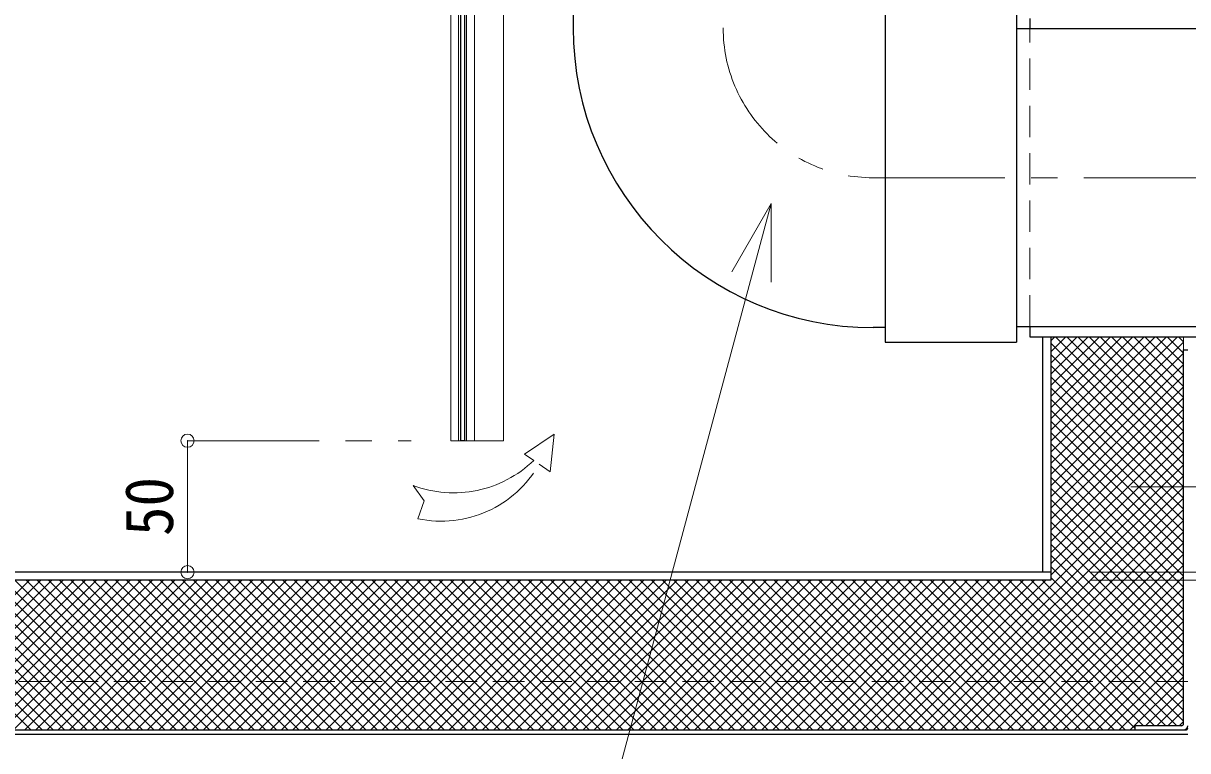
# Model space of a CAD drawing. Units: millimetres at full size, sheet at 1:10; details may follow other scales. Extents: x -2114 to 1936, y -1399 to 1411.
# Drawn here: x -956.3 to -513.9, y -891.5 to -614.9 of the extents above; entities that cross this region are included whole.
import ezdxf
from ezdxf.enums import TextEntityAlignment as Align

# ---------------------------------------------------------------- set-up
doc = ezdxf.new("R2010")
doc.units = ezdxf.units.MM
doc.header["$LTSCALE"] = 10
doc.header["$PDMODE"] = 32
doc.header["$PDSIZE"] = 5
for name, pattern in [('CHAIN1', [8, 5, -1, 1, -1]), ('DASHED1', [1.8, 1.2, -0.6]), ('DOUBLE_CHAIN1', [8.8, 5, -1, 0.6, -0.6, 0.6, -1])]:
    doc.linetypes.add(name, pattern=pattern)
doc.layers.add('0-0_ﾚｲﾔ1', color=4, linetype='Continuous', lineweight=9)
doc.styles.add('ＭＳ ゴシック', font='')
doc.styles.get('ＭＳ ゴシック').set_extended_font_data('MS Gothic')

msp = doc.modelspace()

# ---------------------------------------------------------------- linework, layer by layer
at = {"layer": '0-0_ﾚｲﾔ1', "color": 7, "lineweight": 18}
for p, q in [((-793.92, -773.64), (-793.92, -323.64)), ((-790.92, -773.64), (-790.92, -323.64)), ((-787.92, -335.88), (-787.92, -773.64)), ((-784.92, -336.5), (-784.92, -773.64)), ((-672.14, -683.4), (-687.14, -709.38)), ((-672.14, -683.4), (-672.14, -713.4)), ((-515.52, -734.14), (-515.52, -739.14)), ((-790.92, -773.64), (-793.92, -773.64)), ((-784.92, -773.64), (-787.92, -773.64))]:
    msp.add_line(p, q, dxfattribs=at)
at = {"layer": '0-0_ﾚｲﾔ1', "color": 5, "lineweight": 25}
for p, q in [((-790.17, -323.64), (-790.17, -773.64)), ((-788.67, -324.39), (-788.67, -773.64)), ((-747.42, -610.64), (-747.42, -616.64)), ((-578.92, -611.14), (-578.92, -736.14)), ((-573.92, -613.14), (-573.92, -617.04)), ((-489.92, -617.04), (-578.92, -617.04)), ((-628.92, -730.64), (-633.42, -730.64)), ((-578.92, -730.24), (-489.92, -730.24)), ((-573.92, -730.24), (-573.92, -734.14)), ((-573.92, -734.14), (-489.92, -734.14)), ((-568.92, -823.64), (-568.92, -734.14)), ((-565.92, -734.14), (-565.92, -826.64)), ((-515.52, -739.14), (-513.92, -739.14)), ((-515.52, -881.24), (-515.52, -739.14)), ((-788.67, -773.64), (-790.17, -773.64)), ((-565.92, -823.64), (-1471.92, -823.64)), ((-565.92, -826.64), (-1471.92, -826.64)), ((-1523.12, -883.64), (-514.72, -883.64)), ((-516.32, -882.04), (-533.92, -882.04)), ((-533.92, -883.64), (-533.92, -882.04)), ((-1523.92, -885.24), (-513.92, -885.24))]:
    msp.add_line(p, q, dxfattribs=at)
at = {"layer": '0-0_ﾚｲﾔ1'}
for p, q in [((-773.92, -773.64), (-773.92, -603.64)), ((-565.92, -782.3), (-517.76, -734.14)), ((-565.92, -778.05), (-522, -734.14)), ((-565.92, -773.81), (-526.25, -734.14)), ((-565.92, -769.57), (-530.49, -734.14)), ((-565.92, -765.33), (-534.73, -734.14)), ((-565.92, -761.08), (-538.97, -734.14)), ((-565.92, -756.84), (-543.22, -734.14)), ((-565.92, -752.6), (-547.46, -734.14)), ((-565.92, -748.36), (-551.7, -734.14)), ((-565.92, -744.11), (-555.95, -734.14)), ((-565.92, -739.87), (-560.19, -734.14)), ((-565.92, -735.63), (-564.43, -734.14)), ((-564.11, -734.14), (-515.52, -782.73)), ((-559.87, -734.14), (-515.52, -778.48)), ((-555.63, -734.14), (-515.52, -774.24)), ((-551.38, -734.14), (-515.52, -770)), ((-547.14, -734.14), (-515.52, -765.76)), ((-542.9, -734.14), (-515.52, -761.51)), ((-538.66, -734.14), (-515.52, -757.27)), ((-534.41, -734.14), (-515.52, -753.03)), ((-530.17, -734.14), (-515.52, -748.79)), ((-525.93, -734.14), (-515.52, -744.54)), ((-521.69, -734.14), (-515.52, -740.3)), ((-517.44, -734.14), (-515.52, -736.06)), ((-565.92, -786.54), (-515.52, -736.14)), ((-565.92, -736.57), (-515.52, -786.97)), ((-565.92, -790.78), (-515.52, -740.38)), ((-565.92, -740.81), (-515.52, -791.21)), ((-565.92, -795.02), (-515.52, -744.62)), ((-565.92, -745.05), (-515.52, -795.45)), ((-565.92, -799.27), (-515.52, -748.87)), ((-565.92, -749.3), (-515.52, -799.7)), ((-565.92, -803.51), (-515.52, -753.11)), ((-565.92, -753.54), (-515.52, -803.94)), ((-565.92, -807.75), (-515.52, -757.35)), ((-565.92, -757.78), (-515.52, -808.18)), ((-565.92, -811.99), (-515.52, -761.59)), ((-565.92, -762.02), (-515.52, -812.42)), ((-565.92, -816.24), (-515.52, -765.84)), ((-565.92, -766.27), (-515.52, -816.67)), ((-893.92, -773.64), (-893.92, -823.64)), ((-790.92, -773.64), (-790.17, -773.64)), ((-788.67, -773.64), (-787.92, -773.64)), ((-784.92, -773.64), (-773.92, -773.64)), ((-565.92, -820.48), (-515.52, -770.08)), ((-565.92, -770.51), (-515.52, -820.91)), ((-620.59, -883.64), (-515.52, -778.57)), ((-565.92, -824.72), (-515.52, -774.32)), ((-565.92, -774.75), (-515.52, -825.15)), ((-616.35, -883.64), (-515.52, -782.81)), ((-565.92, -779), (-515.52, -829.4)), ((-612.11, -883.64), (-515.52, -787.05)), ((-565.92, -783.24), (-515.52, -833.64)), ((-607.86, -883.64), (-515.52, -791.29)), ((-565.92, -787.48), (-515.52, -837.88)), ((-565.92, -791.72), (-515.52, -842.12)), ((-603.62, -883.64), (-515.52, -795.54)), ((-565.92, -795.97), (-515.52, -846.37)), ((-599.38, -883.64), (-515.52, -799.78)), ((-565.92, -800.21), (-515.52, -850.61)), ((-595.14, -883.64), (-515.52, -804.02)), ((-565.92, -804.45), (-515.52, -854.85)), ((-590.89, -883.64), (-515.52, -808.26)), ((-565.92, -808.69), (-515.52, -859.09)), ((-586.65, -883.64), (-515.52, -812.51)), ((-565.92, -812.94), (-515.52, -863.34)), ((-582.41, -883.64), (-515.52, -816.75)), ((-565.92, -817.18), (-515.52, -867.58)), ((-578.17, -883.64), (-515.52, -820.99)), ((-565.92, -821.42), (-515.52, -871.82)), ((-1010.92, -883.64), (-953.92, -826.64)), ((-1010.43, -826.64), (-953.43, -883.64)), ((-1006.67, -883.64), (-949.67, -826.64)), ((-1006.18, -826.64), (-949.18, -883.64)), ((-1002.43, -883.64), (-945.43, -826.64)), ((-1001.94, -826.64), (-944.94, -883.64)), ((-998.19, -883.64), (-941.19, -826.64)), ((-997.7, -826.64), (-940.7, -883.64)), ((-993.95, -883.64), (-936.95, -826.64)), ((-993.46, -826.64), (-936.46, -883.64)), ((-989.7, -883.64), (-932.7, -826.64)), ((-989.21, -826.64), (-932.21, -883.64)), ((-985.46, -883.64), (-928.46, -826.64)), ((-984.97, -826.64), (-927.97, -883.64)), ((-981.22, -883.64), (-924.22, -826.64)), ((-980.73, -826.64), (-923.73, -883.64)), ((-976.97, -883.64), (-919.97, -826.64)), ((-976.49, -826.64), (-919.49, -883.64)), ((-972.73, -883.64), (-915.73, -826.64)), ((-972.24, -826.64), (-915.24, -883.64)), ((-968.49, -883.64), (-911.49, -826.64)), ((-968, -826.64), (-911, -883.64)), ((-964.25, -883.64), (-907.25, -826.64)), ((-963.76, -826.64), (-906.76, -883.64)), ((-960, -883.64), (-903, -826.64)), ((-959.52, -826.64), (-902.52, -883.64)), ((-955.76, -883.64), (-898.76, -826.64)), ((-955.27, -826.64), (-898.27, -883.64)), ((-951.52, -883.64), (-894.52, -826.64)), ((-951.03, -826.64), (-894.03, -883.64)), ((-947.28, -883.64), (-890.28, -826.64)), ((-946.79, -826.64), (-889.79, -883.64)), ((-943.03, -883.64), (-886.03, -826.64)), ((-942.54, -826.64), (-885.54, -883.64)), ((-938.79, -883.64), (-881.79, -826.64)), ((-938.3, -826.64), (-881.3, -883.64)), ((-934.55, -883.64), (-877.55, -826.64)), ((-934.06, -826.64), (-877.06, -883.64)), ((-930.31, -883.64), (-873.31, -826.64)), ((-929.82, -826.64), (-872.82, -883.64)), ((-926.06, -883.64), (-869.06, -826.64)), ((-925.57, -826.64), (-868.57, -883.64)), ((-921.82, -883.64), (-864.82, -826.64)), ((-921.33, -826.64), (-864.33, -883.64)), ((-917.58, -883.64), (-860.58, -826.64)), ((-917.09, -826.64), (-860.09, -883.64)), ((-913.33, -883.64), (-856.33, -826.64)), ((-912.85, -826.64), (-855.85, -883.64)), ((-909.09, -883.64), (-852.09, -826.64)), ((-908.6, -826.64), (-851.6, -883.64)), ((-904.85, -883.64), (-847.85, -826.64)), ((-904.36, -826.64), (-847.36, -883.64)), ((-900.61, -883.64), (-843.61, -826.64)), ((-900.12, -826.64), (-843.12, -883.64)), ((-896.36, -883.64), (-839.36, -826.64)), ((-895.88, -826.64), (-838.88, -883.64)), ((-892.12, -883.64), (-835.12, -826.64)), ((-891.63, -826.64), (-834.63, -883.64)), ((-887.88, -883.64), (-830.88, -826.64)), ((-887.39, -826.64), (-830.39, -883.64)), ((-883.64, -883.64), (-826.64, -826.64)), ((-883.15, -826.64), (-826.15, -883.64)), ((-879.39, -883.64), (-822.39, -826.64)), ((-878.91, -826.64), (-821.91, -883.64)), ((-875.15, -883.64), (-818.15, -826.64)), ((-874.66, -826.64), (-817.66, -883.64)), ((-870.91, -883.64), (-813.91, -826.64)), ((-870.42, -826.64), (-813.42, -883.64)), ((-866.67, -883.64), (-809.67, -826.64)), ((-866.18, -826.64), (-809.18, -883.64)), ((-862.42, -883.64), (-805.42, -826.64)), ((-861.93, -826.64), (-804.93, -883.64)), ((-858.18, -883.64), (-801.18, -826.64)), ((-857.69, -826.64), (-800.69, -883.64)), ((-853.94, -883.64), (-796.94, -826.64)), ((-853.45, -826.64), (-796.45, -883.64)), ((-849.7, -883.64), (-792.7, -826.64)), ((-849.21, -826.64), (-792.21, -883.64)), ((-845.45, -883.64), (-788.45, -826.64)), ((-844.96, -826.64), (-787.96, -883.64)), ((-841.21, -883.64), (-784.21, -826.64)), ((-840.72, -826.64), (-783.72, -883.64)), ((-836.97, -883.64), (-779.97, -826.64)), ((-836.48, -826.64), (-779.48, -883.64)), ((-832.72, -883.64), (-775.72, -826.64)), ((-832.24, -826.64), (-775.24, -883.64)), ((-828.48, -883.64), (-771.48, -826.64)), ((-827.99, -826.64), (-770.99, -883.64)), ((-824.24, -883.64), (-767.24, -826.64)), ((-823.75, -826.64), (-766.75, -883.64)), ((-820, -883.64), (-763, -826.64)), ((-819.51, -826.64), (-762.51, -883.64)), ((-815.75, -883.64), (-758.75, -826.64)), ((-815.27, -826.64), (-758.27, -883.64)), ((-811.51, -883.64), (-754.51, -826.64)), ((-811.02, -826.64), (-754.02, -883.64)), ((-807.27, -883.64), (-750.27, -826.64)), ((-806.78, -826.64), (-749.78, -883.64)), ((-803.03, -883.64), (-746.03, -826.64)), ((-802.54, -826.64), (-745.54, -883.64)), ((-798.78, -883.64), (-741.78, -826.64)), ((-798.3, -826.64), (-741.3, -883.64)), ((-794.54, -883.64), (-737.54, -826.64)), ((-794.05, -826.64), (-737.05, -883.64)), ((-790.3, -883.64), (-733.3, -826.64)), ((-789.81, -826.64), (-732.81, -883.64)), ((-786.06, -883.64), (-729.06, -826.64)), ((-785.57, -826.64), (-728.57, -883.64)), ((-781.81, -883.64), (-724.81, -826.64)), ((-781.32, -826.64), (-724.32, -883.64)), ((-777.57, -883.64), (-720.57, -826.64)), ((-777.08, -826.64), (-720.08, -883.64)), ((-773.33, -883.64), (-716.33, -826.64)), ((-772.84, -826.64), (-715.84, -883.64)), ((-769.09, -883.64), (-712.09, -826.64)), ((-768.6, -826.64), (-711.6, -883.64)), ((-764.84, -883.64), (-707.84, -826.64)), ((-764.35, -826.64), (-707.35, -883.64)), ((-760.6, -883.64), (-703.6, -826.64)), ((-760.11, -826.64), (-703.11, -883.64)), ((-756.36, -883.64), (-699.36, -826.64)), ((-755.87, -826.64), (-698.87, -883.64)), ((-752.11, -883.64), (-695.11, -826.64)), ((-751.63, -826.64), (-694.63, -883.64)), ((-747.87, -883.64), (-690.87, -826.64)), ((-747.38, -826.64), (-690.38, -883.64)), ((-743.63, -883.64), (-686.63, -826.64)), ((-743.14, -826.64), (-686.14, -883.64)), ((-739.39, -883.64), (-682.39, -826.64)), ((-738.9, -826.64), (-681.9, -883.64)), ((-735.14, -883.64), (-678.14, -826.64)), ((-734.66, -826.64), (-677.66, -883.64)), ((-730.9, -883.64), (-673.9, -826.64)), ((-730.41, -826.64), (-673.41, -883.64)), ((-726.66, -883.64), (-669.66, -826.64)), ((-726.17, -826.64), (-669.17, -883.64)), ((-722.42, -883.64), (-665.42, -826.64)), ((-721.93, -826.64), (-664.93, -883.64)), ((-718.17, -883.64), (-661.17, -826.64)), ((-717.68, -826.64), (-660.68, -883.64)), ((-713.93, -883.64), (-656.93, -826.64)), ((-713.44, -826.64), (-656.44, -883.64)), ((-709.69, -883.64), (-652.69, -826.64)), ((-709.2, -826.64), (-652.2, -883.64)), ((-705.45, -883.64), (-648.45, -826.64)), ((-704.96, -826.64), (-647.96, -883.64)), ((-701.2, -883.64), (-644.2, -826.64)), ((-700.71, -826.64), (-643.71, -883.64)), ((-696.96, -883.64), (-639.96, -826.64)), ((-696.47, -826.64), (-639.47, -883.64)), ((-692.72, -883.64), (-635.72, -826.64)), ((-692.23, -826.64), (-635.23, -883.64)), ((-688.47, -883.64), (-631.47, -826.64)), ((-687.99, -826.64), (-630.99, -883.64)), ((-684.23, -883.64), (-627.23, -826.64)), ((-683.74, -826.64), (-626.74, -883.64)), ((-679.99, -883.64), (-622.99, -826.64)), ((-679.5, -826.64), (-622.5, -883.64)), ((-675.75, -883.64), (-618.75, -826.64)), ((-675.26, -826.64), (-618.26, -883.64)), ((-671.5, -883.64), (-614.5, -826.64)), ((-671.02, -826.64), (-614.02, -883.64)), ((-667.26, -883.64), (-610.26, -826.64)), ((-666.77, -826.64), (-609.77, -883.64)), ((-663.02, -883.64), (-606.02, -826.64)), ((-662.53, -826.64), (-605.53, -883.64)), ((-658.78, -883.64), (-601.78, -826.64)), ((-658.29, -826.64), (-601.29, -883.64)), ((-654.53, -883.64), (-597.53, -826.64)), ((-654.05, -826.64), (-597.05, -883.64)), ((-650.29, -883.64), (-593.29, -826.64)), ((-649.8, -826.64), (-592.8, -883.64)), ((-646.05, -883.64), (-589.05, -826.64)), ((-645.56, -826.64), (-588.56, -883.64)), ((-641.81, -883.64), (-584.81, -826.64)), ((-641.32, -826.64), (-584.32, -883.64)), ((-637.56, -883.64), (-580.56, -826.64)), ((-637.07, -826.64), (-580.07, -883.64)), ((-633.32, -883.64), (-576.32, -826.64)), ((-632.83, -826.64), (-575.83, -883.64)), ((-629.08, -883.64), (-572.08, -826.64)), ((-628.59, -826.64), (-571.59, -883.64)), ((-624.84, -883.64), (-567.84, -826.64)), ((-624.35, -826.64), (-567.35, -883.64)), ((-620.1, -826.64), (-563.1, -883.64)), ((-615.86, -826.64), (-558.86, -883.64)), ((-611.62, -826.64), (-554.62, -883.64)), ((-607.38, -826.64), (-550.38, -883.64)), ((-603.13, -826.64), (-546.13, -883.64)), ((-598.89, -826.64), (-541.89, -883.64)), ((-594.65, -826.64), (-537.65, -883.64)), ((-590.41, -826.64), (-533.92, -883.12)), ((-586.16, -826.64), (-530.76, -882.04)), ((-581.92, -826.64), (-526.52, -882.04)), ((-577.68, -826.64), (-522.28, -882.04)), ((-573.92, -883.64), (-515.52, -825.23)), ((-573.44, -826.64), (-518.04, -882.04)), ((-569.19, -826.64), (-515.52, -880.31)), ((-565.92, -825.66), (-515.52, -876.06)), ((-569.68, -883.64), (-515.52, -829.48)), ((-565.44, -883.64), (-515.52, -833.72)), ((-561.2, -883.64), (-515.52, -837.96)), ((-556.95, -883.64), (-515.52, -842.21)), ((-552.71, -883.64), (-515.52, -846.45)), ((-548.47, -883.64), (-515.52, -850.69)), ((-544.23, -883.64), (-515.52, -854.93)), ((-539.98, -883.64), (-515.52, -859.18)), ((-535.74, -883.64), (-515.52, -863.42)), ((-529.9, -882.04), (-515.52, -867.66)), ((-525.65, -882.04), (-515.52, -871.9)), ((-521.41, -882.04), (-515.52, -876.15)), ((-517.17, -882.04), (-515.52, -880.39))]:
    msp.add_line(p, q, dxfattribs=at)
at = {"layer": '0-0_ﾚｲﾔ1', "linetype": 'DASHED1'}
for p, q in [((-573.92, -730.24), (-573.92, -617.04)), ((-513.92, -865.24), (-1523.92, -865.24))]:
    msp.add_line(p, q, dxfattribs=at)
at = {"layer": '0-0_ﾚｲﾔ1', "linetype": 'CHAIN1'}
for p, q in [((-633.42, -673.64), (241.08, -673.64)), ((-893.92, -773.64), (-808.92, -773.64)), ((-535.52, -791.14), (-492.32, -791.14)), ((-550.92, -823.64), (341.08, -823.64)), ((-550.92, -826.64), (391.08, -826.64))]:
    msp.add_line(p, q, dxfattribs=at)
at = {"layer": '0-0_ﾚｲﾔ1', "linetype": 'DOUBLE_CHAIN1'}
for p, q in [((-765.85, -778.73), (-754.67, -771.09)), ((-756.16, -785.44), (-754.67, -771.09)), ((-765.85, -778.73), (-762.38, -781.13)), ((-760.34, -782.55), (-756.16, -785.44))]:
    msp.add_line(p, q, dxfattribs=at)
at = {"layer": '0-0_ﾚｲﾔ1', "color": 5, "lineweight": 25}
msp.add_lwpolyline([(-628.92, -611.14), (-628.92, -736.14), (-578.92, -736.14)], dxfattribs=at)
at = {"layer": '0-0_ﾚｲﾔ1', "color": 7, "lineweight": 18}
msp.add_lwpolyline([(-672.14, -683.4), (-739, -932.92), (-779.32, -932.92)], dxfattribs=at)
at = {"layer": '0-0_ﾚｲﾔ1', "linetype": 'DOUBLE_CHAIN1'}
msp.add_lwpolyline([(-808.25, -790.66), (-803.97, -796.52), (-806.41, -803.34)], dxfattribs=at)
at = {"layer": '0-0_ﾚｲﾔ1', "color": 5, "lineweight": 25}
for centre, radius, start, end in [((-633.42, -616.64), 114, 180, 270), ((-516.32, -881.24), 0.8, 270, 0), ((-515.52, -882.04), 1.6, 270, 0), ((-514.72, -882.84), 0.8, 270, 0)]:
    msp.add_arc(centre, radius, start, end, dxfattribs=at)
at = {"layer": '0-0_ﾚｲﾔ1', "linetype": 'CHAIN1'}
msp.add_arc((-633.42, -616.64), 57, 180, 270, dxfattribs=at)
at = {"layer": '0-0_ﾚｲﾔ1', "linetype": 'DOUBLE_CHAIN1'}
for centre, radius, start, end in [((-792.83, -749.71), 43.76, 249.3758, 314.1008), ((-797.56, -761.5), 42.76, 258.0687, 330.5195)]:
    msp.add_arc(centre, radius, start, end, dxfattribs=at)
at = {"layer": '0-0_ﾚｲﾔ1', "color": 1}
for p in [(-893.92, -773.64), (-893.92, -823.64)]:
    msp.add_point(p, dxfattribs=at)

# ---------------------------------------------------------------- texts
at = {"layer": '0-0_ﾚｲﾔ1', "color": 7, "style": 'ＭＳ ゴシック', "width": 0.9}
msp.add_text('50', height=18.33, rotation=90, dxfattribs=at).set_placement((-893.92, -809.89), align=Align.BOTTOM_LEFT)

doc.saveas('drawing.dxf')
